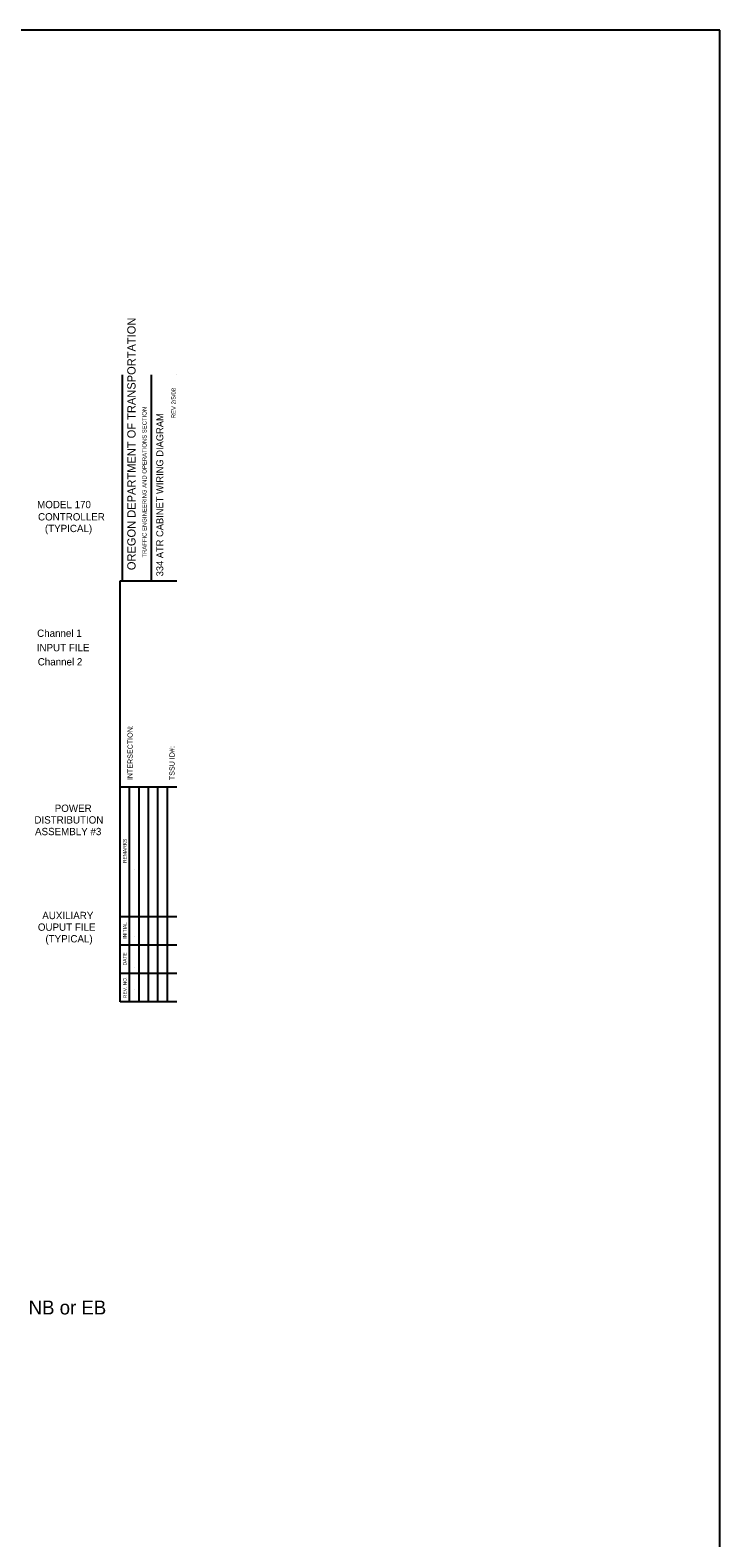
# Model space of a CAD drawing. Extents: x -112652 to 853, y -102343 to 1855.
# Drawn here: x -101195 to -100205, y -95169 to -93005 of the extents above; entities that cross this region are included whole.
import ezdxf

# ---------------------------------------------------------------- set-up
doc = ezdxf.new("R2010")
doc.units = 0
doc.layers.add('Level 1', color=7, linetype='Continuous')
doc.layers.add('Level 2', color=7, linetype='Continuous')

msp = doc.modelspace()

# ---------------------------------------------------------------- linework, layer by layer
at = {"layer": 'Level 1'}
for p, q in [((-101062.7, -93795.5), (-101062.7, -93500)), ((-101062.7, -93795.5), (-101062.7, -93500)), ((-101062.7, -93795.5), (-101062.7, -93500)), ((-101021.2, -93795.5), (-101021.2, -93500)), ((-101066.1, -94091.1), (-101066.1, -93795.5)), ((-101066.1, -93795.5), (-100984.7, -93795.5)), ((-101066.1, -94399.6), (-101066.1, -94091.1)), ((-101066.1, -94091.1), (-100984.7, -94091.1)), ((-101052.5, -94399.6), (-101052.5, -94091.1)), ((-101039, -94399.6), (-101039, -94091.1)), ((-101025.4, -94399.6), (-101025.4, -94091.1)), ((-101011.8, -94399.6), (-101011.8, -94091.1)), ((-100998.3, -94399.6), (-100998.3, -94091.1)), ((-101045.2, -94209.2), (-101045.2, -94209.2)), ((-100984.7, -94277.5), (-101066.1, -94277.5)), ((-100984.7, -94318.2), (-101066.1, -94318.2)), ((-101045.2, -94305.8), (-101045.2, -94305.8)), ((-100984.7, -94358.9), (-101066.1, -94358.9)), ((-101045.2, -94351.1), (-101045.2, -94351.1)), ((-101045.2, -94382.3), (-101045.2, -94382.3)), ((-100984.7, -94399.6), (-101066.1, -94399.6))]:
    msp.add_line(p, q, dxfattribs=at)
at = {"layer": 'Level 2'}
msp.add_line((-100984.7, -93500), (-100984.7, -93500), dxfattribs=at)
msp.add_lwpolyline([(-100204.7, -93005.1), (-112651.7, -93005.1), (-112651.7, -100568.3), (-100204.7, -100568.3)], close=True, dxfattribs=at)

# ---------------------------------------------------------------- texts
at = {"layer": 'Level 1'}
for s, height, p in [('OREGON DEPARTMENT OF TRANSPORTATION', 11.898, (-101044, -93780.1)), ('REV 2/5/08', 6.16, (-100986.3, -93562.1)), ('TRAFFIC ENGINEERING AND OPERATIONS SECTION', 6.157, (-101028.2, -93762.1)), ('334 ATR CABINET WIRING DIAGRAM', 10.002, (-101004.2, -93789)), ('INTERSECTION:', 7.388, (-101048.2, -94081.5)), ('TSSU ID#:', 7.39, (-100988, -94081.5)), ('REMARKS', 5.09, (-101056.9, -94200.4)), ('INITIAL', 5.09, (-101056.9, -94309)), ('DATE', 5.09, (-101056.8, -94347.4)), ('REV. NO.', 5.09, (-101056.7, -94394.3))]:
    msp.add_text(s, height=height, rotation=90, dxfattribs=at).set_placement(p)
for s, p in [('MODEL 170', (-101185.4, -93691.2)), ('CONTROLLER', (-101184.1, -93708.8)), ('(TYPICAL)', (-101174.2, -93725.5)), ('Channel 1', (-101185.4, -93875.9)), ('INPUT FILE', (-101185.9, -93896.6)), ('Channel 2', (-101184.5, -93916.9)), ('POWER', (-101160.1, -94127.1)), ('ASSEMBLY #3', (-101188.4, -94160.5)), ('DISTRIBUTION', (-101189.3, -94143.8)), ('AUXILIARY', (-101178, -94281)), ('OUPUT FILE', (-101184.3, -94297.7)), ('(TYPICAL)', (-101173.5, -94314.4))]:
    msp.add_text(s, height=10.5, dxfattribs=at).set_placement(p)
at = {"layer": 'Level 2'}
msp.add_text('NB or EB', height=20, dxfattribs=at).set_placement((-101197.6, -94848.4))

doc.saveas('drawing.dxf')
